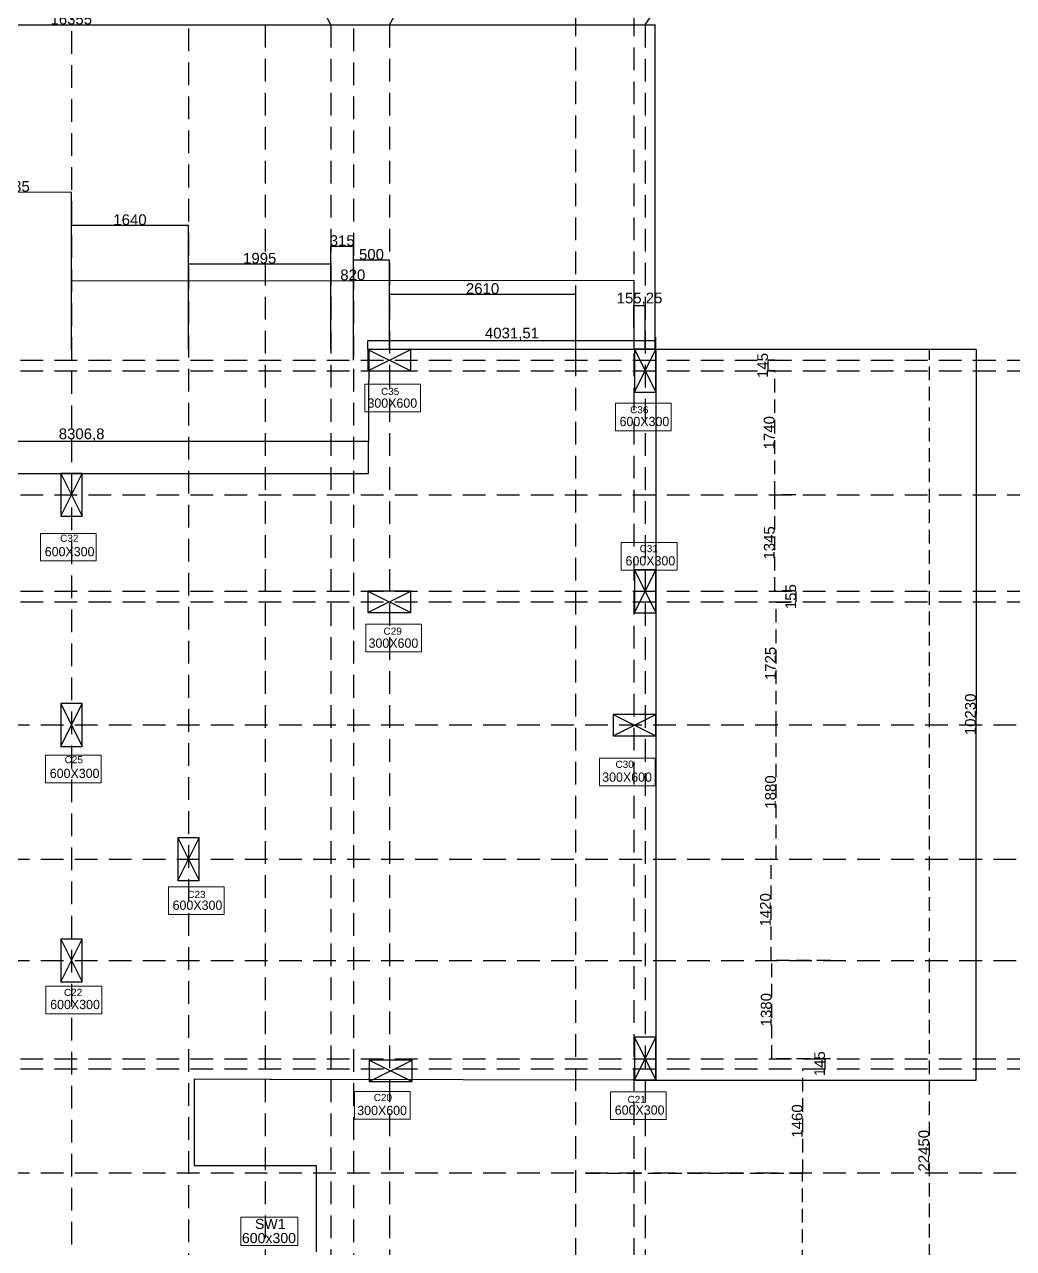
# Model space of a CAD drawing. Header units: millimetres. Extents: x -1932176 to 78768, y -1967 to 1266654.
# Drawn here: x -283225 to -269378, y 516044 to 533178 of the extents above; entities that cross this region are included whole.
import ezdxf

# ---------------------------------------------------------------- set-up
doc = ezdxf.new("R2010")
doc.units = ezdxf.units.MM
doc.linetypes.add('DASHDOTX2', pattern=[50.8, 25.4, -12.7, 0, -12.7])
doc.linetypes.add('DASHED2', pattern=[9.525, 6.35, -3.175])
for name, color, linetype, lineweight in [('CENTERLINE', 251, 'DASHDOTX2', 15), ('Layer2', 7, 'Continuous', 5), ('text', 252, 'Continuous', 5)]:
    doc.layers.add(name, color=color, linetype=linetype, lineweight=lineweight)
doc.layers.add('column', color=7, linetype='Continuous')
doc.styles.get("Standard").update_dxf_attribs({"font": 'arial.ttf'})
doc.dimstyles.new('ISO-25', dxfattribs={"dimtxt": 150, "dimasz": 2.5, "dimexe": 1.25, "dimexo": 0.625, "dimtad": 1, "dimtxsty": 'Standard', "dimcen": 2.5, "dimadec": 0, "dimazin": 0, "dimtfac": 1, "dimtmove": 0, "dimatfit": 3, "dimfxl": 1, "dimarcsym": 0})

# ---------------------------------------------------------------- blocks, each defined once
blk = doc.blocks.new('*D157')
at = {"color": 0, "lineweight": -2, "ltscale": 30, "transparency": 16777216}
for p, q in [((-284203, 528627), (-284202, 530836)), ((-284199, 530834), (-282569, 530833)), ((-282568, 528625), (-282566, 530834))]:
    blk.add_line(p, q, dxfattribs=at)
at = {"color": 0, "ltscale": 30, "transparency": 16777216}
for points in [[(-284199, 530835), (-284199, 530834), (-284202, 530834)], [(-282569, 530833), (-282569, 530833), (-282566, 530833)]]:
    blk.add_solid(points, dxfattribs=at)
at = {"layer": 'Defpoints', "color": 0, "ltscale": 30, "transparency": 16777216}
for p in [(-282566, 530833), (-284203, 528626), (-282568, 528625)]:
    blk.add_point(p, dxfattribs=at)
at = {"color": 0, "ltscale": 30, "transparency": 16777216, "insert": (-283384, 530911), "char_height": 150, "attachment_point": 5, "rotation": 359.953}
blk.add_mtext('1635', dxfattribs=at)
blk = doc.blocks.new('*D158')
at = {"color": 0, "lineweight": -2, "ltscale": 30, "transparency": 16777216}
for p, q in [((-282568, 528625), (-282568, 530368)), ((-282566, 530367), (-280931, 530367)), ((-280929, 528625), (-280929, 530368))]:
    blk.add_line(p, q, dxfattribs=at)
at = {"color": 0, "ltscale": 30, "transparency": 16777216}
for points in [[(-282566, 530367), (-282566, 530366), (-282568, 530367)], [(-280931, 530367), (-280931, 530366), (-280929, 530367)]]:
    blk.add_solid(points, dxfattribs=at)
at = {"layer": 'Defpoints', "color": 0, "ltscale": 30, "transparency": 16777216}
for p in [(-280929, 530367), (-282568, 528625), (-280929, 528625)]:
    blk.add_point(p, dxfattribs=at)
at = {"color": 0, "ltscale": 30, "transparency": 16777216, "insert": (-281748, 530444), "char_height": 150, "width": 1191.3, "attachment_point": 5}
blk.add_mtext('1640', dxfattribs=at)
blk = doc.blocks.new('*D159')
at = {"color": 0, "lineweight": -2, "ltscale": 30, "transparency": 16777216}
for p, q in [((-280929, 528628), (-280929, 529829)), ((-280926, 529828), (-278938, 529828)), ((-278935, 528707), (-278935, 529829))]:
    blk.add_line(p, q, dxfattribs=at)
at = {"color": 0, "ltscale": 30, "transparency": 16777216}
for points in [[(-280926, 529828), (-280926, 529827), (-280929, 529828)], [(-278938, 529828), (-278938, 529827), (-278935, 529828)]]:
    blk.add_solid(points, dxfattribs=at)
at = {"layer": 'Defpoints', "color": 0, "ltscale": 30, "transparency": 16777216}
for p in [(-278935, 529828), (-280929, 528628), (-278935, 528707)]:
    blk.add_point(p, dxfattribs=at)
at = {"color": 0, "ltscale": 30, "transparency": 16777216, "insert": (-279932, 529905), "char_height": 150, "attachment_point": 5}
blk.add_mtext('1995', dxfattribs=at)
blk = doc.blocks.new('*D160')
at = {"color": 0, "lineweight": -2, "ltscale": 30, "transparency": 16777216}
for p, q in [((-278935, 528628), (-278935, 530076)), ((-278933, 530075), (-278620, 530075)), ((-278618, 528480), (-278618, 530076))]:
    blk.add_line(p, q, dxfattribs=at)
at = {"color": 0, "ltscale": 30, "transparency": 16777216}
for points in [[(-278933, 530075), (-278933, 530074), (-278935, 530075)], [(-278620, 530075), (-278620, 530074), (-278618, 530075)]]:
    blk.add_solid(points, dxfattribs=at)
at = {"layer": 'Defpoints', "color": 0, "ltscale": 30, "transparency": 16777216}
for p in [(-278618, 530075), (-278935, 528628), (-278618, 528480)]:
    blk.add_point(p, dxfattribs=at)
at = {"color": 0, "ltscale": 30, "transparency": 16777216, "insert": (-278777, 530152), "char_height": 150, "attachment_point": 5}
blk.add_mtext('315', dxfattribs=at)
blk = doc.blocks.new('*D161')
at = {"color": 0, "lineweight": -2, "ltscale": 30, "transparency": 16777216}
for p, q in [((-278618, 528628), (-278618, 529883)), ((-278615, 529882), (-278119, 529882)), ((-278116, 528707), (-278116, 529883))]:
    blk.add_line(p, q, dxfattribs=at)
at = {"color": 0, "ltscale": 30, "transparency": 16777216}
for points in [[(-278615, 529882), (-278615, 529882), (-278618, 529882)], [(-278119, 529882), (-278119, 529882), (-278116, 529882)]]:
    blk.add_solid(points, dxfattribs=at)
at = {"layer": 'Defpoints', "color": 0, "ltscale": 30, "transparency": 16777216}
for p in [(-278116, 529882), (-278618, 528628), (-278116, 528707)]:
    blk.add_point(p, dxfattribs=at)
at = {"color": 0, "ltscale": 30, "transparency": 16777216, "insert": (-278367, 529959), "char_height": 150, "width": 971.73, "attachment_point": 5}
blk.add_mtext('500', dxfattribs=at)
blk = doc.blocks.new('*D162')
at = {"color": 0, "lineweight": -2, "ltscale": 30, "transparency": 16777216}
for p, q in [((-278116, 528628), (-278116, 529404)), ((-278114, 529402), (-275510, 529402)), ((-275507, 528480), (-275507, 529404))]:
    blk.add_line(p, q, dxfattribs=at)
at = {"color": 0, "ltscale": 30, "transparency": 16777216}
for points in [[(-278114, 529403), (-278114, 529402), (-278116, 529402)], [(-275510, 529403), (-275510, 529402), (-275507, 529402)]]:
    blk.add_solid(points, dxfattribs=at)
at = {"layer": 'Defpoints', "color": 0, "ltscale": 30, "transparency": 16777216}
for p in [(-275507, 529402), (-278116, 528628), (-275507, 528480)]:
    blk.add_point(p, dxfattribs=at)
at = {"color": 0, "ltscale": 30, "transparency": 16777216, "insert": (-276812, 529480), "char_height": 150, "attachment_point": 5}
blk.add_mtext('2610', dxfattribs=at)
blk = doc.blocks.new('*D163')
at = {"color": 0, "lineweight": -2, "ltscale": 30, "transparency": 16777216}
for p, q in [((-282566, 528625), (-282567, 529593)), ((-282565, 529591), (-274693, 529598)), ((-274690, 528632), (-274691, 529599))]:
    blk.add_line(p, q, dxfattribs=at)
at = {"color": 0, "ltscale": 30, "transparency": 16777216}
for points in [[(-282565, 529592), (-282565, 529591), (-282567, 529591)], [(-274693, 529598), (-274693, 529597), (-274691, 529598)]]:
    blk.add_solid(points, dxfattribs=at)
at = {"layer": 'Defpoints', "color": 0, "ltscale": 30, "transparency": 16777216}
for p in [(-274691, 529598), (-282566, 528625), (-274690, 528631)]:
    blk.add_point(p, dxfattribs=at)
at = {"color": 0, "ltscale": 30, "transparency": 16777216, "insert": (-278629, 529672), "char_height": 150, "attachment_point": 5, "rotation": 0.0469}
blk.add_mtext('820', dxfattribs=at)
blk = doc.blocks.new('*D164')
at = {"color": 0, "lineweight": -2, "ltscale": 30, "transparency": 16777216}
for p, q in [((-274690, 528632), (-274692, 529245)), ((-274689, 529244), (-274539, 529245)), ((-274535, 528632), (-274537, 529246))]:
    blk.add_line(p, q, dxfattribs=at)
at = {"color": 0, "ltscale": 30, "transparency": 16777216}
for points in [[(-274689, 529245), (-274689, 529244), (-274692, 529244)], [(-274539, 529245), (-274539, 529244), (-274537, 529245)]]:
    blk.add_solid(points, dxfattribs=at)
at = {"layer": 'Defpoints', "color": 0, "ltscale": 30, "transparency": 16777216}
for p in [(-274537, 529245), (-274690, 528631), (-274535, 528632)]:
    blk.add_point(p, dxfattribs=at)
at = {"color": 0, "ltscale": 30, "transparency": 16777216, "insert": (-274614, 529335), "char_height": 150, "attachment_point": 5, "rotation": 0.1827}
blk.add_mtext('155,25', dxfattribs=at)
blk = doc.blocks.new('*D165')
at = {"color": 0, "lineweight": -2, "ltscale": 30, "transparency": 16777216}
for p, q in [((-290748, 528632), (-290748, 533176)), ((-290745, 533174), (-274396, 533174)), ((-274393, 528632), (-274393, 533176))]:
    blk.add_line(p, q, dxfattribs=at)
at = {"color": 0, "ltscale": 30, "transparency": 16777216}
for points in [[(-290745, 533175), (-290745, 533174), (-290748, 533174)], [(-274396, 533175), (-274396, 533174), (-274393, 533174)]]:
    blk.add_solid(points, dxfattribs=at)
at = {"layer": 'Defpoints', "color": 0, "ltscale": 30, "transparency": 16777216}
for p in [(-274393, 533174), (-290748, 528631), (-274393, 528631)]:
    blk.add_point(p, dxfattribs=at)
at = {"color": 0, "ltscale": 30, "transparency": 16777216, "insert": (-282570, 533252), "char_height": 150, "attachment_point": 5}
blk.add_mtext('16355', dxfattribs=at)
blk = doc.blocks.new('*D169')
at = {"color": 0, "linetype": 'DASHED2', "lineweight": -2, "ltscale": 30, "transparency": 16777216}
for p, q in [((-275357, 517101), (-272331, 517101)), ((-272332, 513837), (-272332, 517099)), ((-275357, 513835), (-272331, 513835))]:
    blk.add_line(p, q, dxfattribs=at)
at = {"color": 0, "linetype": 'DASHED2', "ltscale": 30, "transparency": 16777216}
for points in [[(-272333, 517099), (-272332, 517099), (-272332, 517101)], [(-272333, 513837), (-272332, 513837), (-272332, 513835)]]:
    blk.add_solid(points, dxfattribs=at)
at = {"layer": 'Defpoints', "color": 0, "linetype": 'DASHED2', "ltscale": 30, "transparency": 16777216}
for p in [(-275357, 517101), (-272332, 517101), (-275357, 513835)]:
    blk.add_point(p, dxfattribs=at)
at = {"color": 0, "linetype": 'DASHED2', "ltscale": 30, "transparency": 16777216, "insert": (-272410, 515468), "char_height": 150, "attachment_point": 5, "rotation": 90}
blk.add_mtext('3270', dxfattribs=at)
blk = doc.blocks.new('*D170')
at = {"color": 0, "linetype": 'DASHED2', "lineweight": -2, "ltscale": 30, "transparency": 16777216}
for p, q in [((-272331, 518559), (-272328, 518559)), ((-272329, 517101), (-272329, 518557)), ((-272331, 517099), (-272328, 517099))]:
    blk.add_line(p, q, dxfattribs=at)
at = {"color": 0, "linetype": 'DASHED2', "ltscale": 30, "transparency": 16777216}
for points in [[(-272329, 518557), (-272328, 518557), (-272329, 518559)], [(-272329, 517101), (-272328, 517101), (-272329, 517099)]]:
    blk.add_solid(points, dxfattribs=at)
at = {"layer": 'Defpoints', "color": 0, "linetype": 'DASHED2', "ltscale": 30, "transparency": 16777216}
for p in [(-272332, 518559), (-272329, 518559), (-272332, 517099)]:
    blk.add_point(p, dxfattribs=at)
at = {"color": 0, "linetype": 'DASHED2', "ltscale": 30, "transparency": 16777216, "insert": (-272406, 517829), "char_height": 150, "attachment_point": 5, "rotation": 90}
blk.add_mtext('1460', dxfattribs=at)
blk = doc.blocks.new('*D171')
at = {"color": 0, "linetype": 'DASHED2', "lineweight": -2, "ltscale": 30, "transparency": 16777216}
for p, q in [((-272327, 518701), (-272014, 518701)), ((-272015, 518562), (-272015, 518698)), ((-272327, 518559), (-272014, 518559))]:
    blk.add_line(p, q, dxfattribs=at)
at = {"color": 0, "linetype": 'DASHED2', "ltscale": 30, "transparency": 16777216}
for points in [[(-272015, 518698), (-272014, 518698), (-272015, 518701)], [(-272015, 518562), (-272014, 518562), (-272015, 518559)]]:
    blk.add_solid(points, dxfattribs=at)
at = {"layer": 'Defpoints', "color": 0, "linetype": 'DASHED2', "ltscale": 30, "transparency": 16777216}
for p in [(-272328, 518701), (-272015, 518701), (-272328, 518559)]:
    blk.add_point(p, dxfattribs=at)
at = {"color": 0, "linetype": 'DASHED2', "ltscale": 30, "transparency": 16777216, "insert": (-272092, 518630), "char_height": 150, "attachment_point": 5, "rotation": 90}
blk.add_mtext('145', dxfattribs=at)
blk = doc.blocks.new('*D172')
at = {"color": 0, "linetype": 'DASHED2', "lineweight": -2, "ltscale": 30, "transparency": 16777216}
for p, q in [((-271939, 520075), (-272764, 520075)), ((-272763, 518701), (-272763, 520072)), ((-271939, 518698), (-272764, 518698))]:
    blk.add_line(p, q, dxfattribs=at)
at = {"color": 0, "linetype": 'DASHED2', "ltscale": 30, "transparency": 16777216}
for points in [[(-272763, 520072), (-272762, 520072), (-272763, 520075)], [(-272763, 518701), (-272762, 518701), (-272763, 518698)]]:
    blk.add_solid(points, dxfattribs=at)
at = {"layer": 'Defpoints', "color": 0, "linetype": 'DASHED2', "ltscale": 30, "transparency": 16777216}
for p in [(-272763, 520075), (-271938, 520075), (-271938, 518698)]:
    blk.add_point(p, dxfattribs=at)
at = {"color": 0, "linetype": 'DASHED2', "ltscale": 30, "transparency": 16777216, "insert": (-272840, 519387), "char_height": 150, "attachment_point": 5, "rotation": 90}
blk.add_mtext('1380', dxfattribs=at)
blk = doc.blocks.new('*D173')
at = {"color": 0, "linetype": 'DASHED2', "lineweight": -2, "ltscale": 30, "transparency": 16777216}
for p, q in [((-272763, 521495), (-272775, 521495)), ((-272773, 520077), (-272773, 521492)), ((-272763, 520075), (-272775, 520075))]:
    blk.add_line(p, q, dxfattribs=at)
at = {"color": 0, "linetype": 'DASHED2', "ltscale": 30, "transparency": 16777216}
for points in [[(-272774, 521492), (-272773, 521492), (-272773, 521495)], [(-272774, 520077), (-272773, 520077), (-272773, 520075)]]:
    blk.add_solid(points, dxfattribs=at)
at = {"layer": 'Defpoints', "color": 0, "linetype": 'DASHED2', "ltscale": 30, "transparency": 16777216}
for p in [(-272773, 521495), (-272763, 521495), (-272763, 520075)]:
    blk.add_point(p, dxfattribs=at)
at = {"color": 0, "linetype": 'DASHED2', "ltscale": 30, "transparency": 16777216, "insert": (-272851, 520785), "char_height": 150, "attachment_point": 5, "rotation": 90}
blk.add_mtext('1420', dxfattribs=at)
blk = doc.blocks.new('*D174')
at = {"color": 0, "linetype": 'DASHED2', "lineweight": -2, "ltscale": 30, "transparency": 16777216}
for p, q in [((-272773, 523373), (-272702, 523373)), ((-272703, 521497), (-272703, 523371)), ((-272773, 521495), (-272702, 521495))]:
    blk.add_line(p, q, dxfattribs=at)
at = {"color": 0, "linetype": 'DASHED2', "ltscale": 30, "transparency": 16777216}
for points in [[(-272704, 523371), (-272703, 523371), (-272703, 523373)], [(-272704, 521497), (-272703, 521497), (-272703, 521495)]]:
    blk.add_solid(points, dxfattribs=at)
at = {"layer": 'Defpoints', "color": 0, "linetype": 'DASHED2', "ltscale": 30, "transparency": 16777216}
for p in [(-272773, 523373), (-272703, 523373), (-272773, 521495)]:
    blk.add_point(p, dxfattribs=at)
at = {"color": 0, "linetype": 'DASHED2', "ltscale": 30, "transparency": 16777216, "insert": (-272780, 522434), "char_height": 150, "attachment_point": 5, "rotation": 90}
blk.add_mtext('1880', dxfattribs=at)
blk = doc.blocks.new('*D175')
at = {"color": 0, "linetype": 'DASHED2', "lineweight": -2, "ltscale": 30, "transparency": 16777216}
for p, q in [((-272704, 525095), (-272705, 525095)), ((-272703, 523376), (-272703, 525092)), ((-272704, 523373), (-272705, 523373))]:
    blk.add_line(p, q, dxfattribs=at)
at = {"color": 0, "linetype": 'DASHED2', "ltscale": 30, "transparency": 16777216}
for points in [[(-272704, 525092), (-272703, 525092), (-272703, 525095)], [(-272704, 523376), (-272703, 523376), (-272703, 523373)]]:
    blk.add_solid(points, dxfattribs=at)
at = {"layer": 'Defpoints', "color": 0, "linetype": 'DASHED2', "ltscale": 30, "transparency": 16777216}
for p in [(-272703, 525095), (-272703, 525095), (-272703, 523373)]:
    blk.add_point(p, dxfattribs=at)
at = {"color": 0, "linetype": 'DASHED2', "ltscale": 30, "transparency": 16777216, "insert": (-272780, 524234), "char_height": 150, "attachment_point": 5, "rotation": 90}
blk.add_mtext('1725', dxfattribs=at)
blk = doc.blocks.new('*D176')
at = {"color": 0, "linetype": 'DASHED2', "lineweight": -2, "ltscale": 30, "transparency": 16777216}
for p, q in [((-272702, 525245), (-272418, 525245)), ((-272419, 525095), (-272419, 525242)), ((-272702, 525092), (-272418, 525092))]:
    blk.add_line(p, q, dxfattribs=at)
at = {"color": 0, "linetype": 'DASHED2', "ltscale": 30, "transparency": 16777216}
for points in [[(-272419, 525242), (-272419, 525242), (-272419, 525245)], [(-272419, 525095), (-272419, 525095), (-272419, 525092)]]:
    blk.add_solid(points, dxfattribs=at)
at = {"layer": 'Defpoints', "color": 0, "linetype": 'DASHED2', "ltscale": 30, "transparency": 16777216}
for p in [(-272703, 525245), (-272419, 525245), (-272703, 525092)]:
    blk.add_point(p, dxfattribs=at)
at = {"color": 0, "linetype": 'DASHED2', "ltscale": 30, "transparency": 16777216, "insert": (-272496, 525169), "char_height": 150, "width": 842.8, "attachment_point": 5, "rotation": 90}
blk.add_mtext('155', dxfattribs=at)
blk = doc.blocks.new('*D177')
at = {"color": 0, "linetype": 'DASHED2', "lineweight": -2, "ltscale": 30, "transparency": 16777216}
for p, q in [((-272424, 526595), (-272721, 526595)), ((-272719, 525250), (-272719, 526592)), ((-272424, 525248), (-272721, 525248))]:
    blk.add_line(p, q, dxfattribs=at)
at = {"color": 0, "linetype": 'DASHED2', "ltscale": 30, "transparency": 16777216}
for points in [[(-272720, 526592), (-272719, 526592), (-272719, 526595)], [(-272720, 525250), (-272719, 525250), (-272719, 525248)]]:
    blk.add_solid(points, dxfattribs=at)
at = {"layer": 'Defpoints', "color": 0, "linetype": 'DASHED2', "ltscale": 30, "transparency": 16777216}
for p in [(-272719, 526595), (-272423, 526595), (-272423, 525248)]:
    blk.add_point(p, dxfattribs=at)
at = {"color": 0, "linetype": 'DASHED2', "ltscale": 30, "transparency": 16777216, "insert": (-272797, 525921), "char_height": 150, "attachment_point": 5, "rotation": 90}
blk.add_mtext('1345', dxfattribs=at)
blk = doc.blocks.new('*D178')
at = {"color": 0, "linetype": 'DASHED2', "lineweight": -2, "ltscale": 30, "transparency": 16777216}
for p, q in [((-272721, 528331), (-272722, 528331)), ((-272721, 526597), (-272721, 528329)), ((-272721, 526595), (-272722, 526595))]:
    blk.add_line(p, q, dxfattribs=at)
at = {"color": 0, "linetype": 'DASHED2', "ltscale": 30, "transparency": 16777216}
for points in [[(-272721, 528329), (-272720, 528329), (-272721, 528331)], [(-272721, 526597), (-272720, 526597), (-272721, 526595)]]:
    blk.add_solid(points, dxfattribs=at)
at = {"layer": 'Defpoints', "color": 0, "linetype": 'DASHED2', "ltscale": 30, "transparency": 16777216}
for p in [(-272721, 528331), (-272721, 528331), (-272721, 526595)]:
    blk.add_point(p, dxfattribs=at)
at = {"color": 0, "linetype": 'DASHED2', "ltscale": 30, "transparency": 16777216, "insert": (-272798, 527463), "char_height": 150, "width": 1196.41, "attachment_point": 5, "rotation": 90}
blk.add_mtext('1740', dxfattribs=at)
blk = doc.blocks.new('*D179')
at = {"color": 0, "linetype": 'DASHED2', "lineweight": -2, "ltscale": 30, "transparency": 16777216}
for p, q in [((-272723, 528478), (-272814, 528478)), ((-272813, 528334), (-272813, 528476)), ((-272723, 528331), (-272814, 528331))]:
    blk.add_line(p, q, dxfattribs=at)
at = {"color": 0, "linetype": 'DASHED2', "ltscale": 30, "transparency": 16777216}
for points in [[(-272813, 528476), (-272812, 528476), (-272813, 528478)], [(-272813, 528334), (-272812, 528334), (-272813, 528331)]]:
    blk.add_solid(points, dxfattribs=at)
at = {"layer": 'Defpoints', "color": 0, "linetype": 'DASHED2', "ltscale": 30, "transparency": 16777216}
for p in [(-272813, 528478), (-272722, 528478), (-272722, 528331)]:
    blk.add_point(p, dxfattribs=at)
at = {"color": 0, "linetype": 'DASHED2', "ltscale": 30, "transparency": 16777216, "insert": (-272890, 528405), "char_height": 150, "attachment_point": 5, "rotation": 90}
blk.add_mtext('145', dxfattribs=at)
blk = doc.blocks.new('*D135')
at = {"color": 0, "linetype": 'DASHED2', "lineweight": -2, "ltscale": 30, "transparency": 16777216}
for p, q in [((-274384, 528632), (-270555, 528632)), ((-270556, 506197), (-270556, 528629)), ((-273867, 506195), (-270555, 506195))]:
    blk.add_line(p, q, dxfattribs=at)
at = {"color": 0, "linetype": 'DASHED2', "ltscale": 30, "transparency": 16777216}
for points in [[(-270557, 528629), (-270556, 528629), (-270556, 528632)], [(-270557, 506197), (-270556, 506197), (-270556, 506195)]]:
    blk.add_solid(points, dxfattribs=at)
at = {"layer": 'Defpoints', "color": 0, "linetype": 'DASHED2', "ltscale": 30, "transparency": 16777216}
for p in [(-274385, 528632), (-270556, 528632), (-273867, 506195)]:
    blk.add_point(p, dxfattribs=at)
at = {"color": 0, "linetype": 'DASHED2', "ltscale": 30, "transparency": 16777216, "insert": (-270634, 517413), "char_height": 150, "attachment_point": 5, "rotation": 90}
blk.add_mtext('22450', dxfattribs=at)
blk = doc.blocks.new('*D142')
at = {"color": 0, "lineweight": -2, "ltscale": 30, "transparency": 16777216}
for p, q in [((-278416, 528629), (-278416, 528756)), ((-278414, 528755), (-274387, 528755)), ((-274385, 528635), (-274385, 528756))]:
    blk.add_line(p, q, dxfattribs=at)
at = {"color": 0, "ltscale": 30, "transparency": 16777216}
for points in [[(-278414, 528755), (-278414, 528754), (-278416, 528755)], [(-274387, 528755), (-274387, 528754), (-274385, 528755)]]:
    blk.add_solid(points, dxfattribs=at)
at = {"layer": 'Defpoints', "color": 0, "ltscale": 30, "transparency": 16777216}
for p in [(-278416, 528628), (-274385, 528755), (-274385, 528634)]:
    blk.add_point(p, dxfattribs=at)
at = {"color": 0, "ltscale": 30, "transparency": 16777216, "insert": (-276400, 528845), "char_height": 150, "attachment_point": 5}
blk.add_mtext('4031,51', dxfattribs=at)
blk = doc.blocks.new('*D143')
at = {"color": 0, "lineweight": -2, "ltscale": 30, "transparency": 16777216}
for p, q in [((-286715, 526894), (-286715, 527344)), ((-286713, 527343), (-278411, 527343)), ((-278409, 526894), (-278409, 527344))]:
    blk.add_line(p, q, dxfattribs=at)
at = {"color": 0, "ltscale": 30, "transparency": 16777216}
for points in [[(-286713, 527343), (-286713, 527342), (-286715, 527343)], [(-278411, 527343), (-278411, 527342), (-278409, 527343)]]:
    blk.add_solid(points, dxfattribs=at)
at = {"layer": 'Defpoints', "color": 0, "ltscale": 30, "transparency": 16777216}
for p in [(-278409, 527343), (-286715, 526894), (-278409, 526894)]:
    blk.add_point(p, dxfattribs=at)
at = {"color": 0, "ltscale": 30, "transparency": 16777216, "insert": (-282425, 527434), "char_height": 150, "attachment_point": 5}
blk.add_mtext('8306,8', dxfattribs=at)
blk = doc.blocks.new('*D144')
at = {"color": 0, "lineweight": -2, "ltscale": 30, "transparency": 16777216}
for p, q in [((-274384, 528632), (-269902, 528631)), ((-269903, 528629), (-269904, 518402)), ((-274385, 518400), (-269903, 518400))]:
    blk.add_line(p, q, dxfattribs=at)
at = {"color": 0, "ltscale": 30, "transparency": 16777216}
for points in [[(-269903, 528629), (-269902, 528629), (-269903, 528631)], [(-269904, 518402), (-269904, 518402), (-269904, 518400)]]:
    blk.add_solid(points, dxfattribs=at)
at = {"layer": 'Defpoints', "color": 0, "ltscale": 30, "transparency": 16777216}
for p in [(-274385, 528632), (-274386, 518400), (-269904, 518400)]:
    blk.add_point(p, dxfattribs=at)
at = {"color": 0, "ltscale": 30, "transparency": 16777216, "insert": (-269981, 523521), "char_height": 150, "attachment_point": 5, "rotation": 89.9933}
blk.add_mtext('10230', dxfattribs=at)

msp = doc.modelspace()

# ---------------------------------------------------------------- linework, layer by layer
at = {"color": 252, "linetype": 'DASHED2', "ltscale": 50}
for p, q in [((-282568.07849, 534514.35793), (-282568.07849, 501582.92099)), ((-280928.90587, 534549.69453), (-280928.90587, 501582.92099)), ((-278617.62474, 534549.69453), (-278617.62474, 501582.92099)), ((-275507.14876, 501582.92099), (-275507.14876, 534549.69453)), ((-279854.69724, 533174.41948), (-279854.69724, 502410.77848)), ((-278935.40483, 533174.41948), (-278935.40483, 502923.30532)), ((-278116.18378, 533174.41948), (-278116.18378, 502923.30532)), ((-274689.80403, 501582.92099), (-274689.80403, 533174.41948)), ((-274534.5514, 533174.41948), (-274534.5514, 502923.30532)), ((-295662.90134, 528478.03128), (-268873.86191, 528478.03128)), ((-295662.90134, 528331.33008), (-268873.86191, 528331.33008)), ((-295662.90134, 526594.79991), (-266569.77038, 526594.79991)), ((-295662.90134, 525244.79991), (-268873.86191, 525244.79991)), ((-295662.90134, 525094.79991), (-268873.86191, 525094.79991)), ((-296806.73767, 523373.39302), (-266569.77038, 523373.39302)), ((-296806.73767, 521494.79991), (-266569.77038, 521494.79991)), ((-296806.73767, 520074.79991), (-268873.86191, 520074.79991)), ((-295662.90134, 518700.98643), (-268873.86191, 518700.98643)), ((-295662.90134, 518559.33945), (-268873.86191, 518559.33945)), ((-296806.73767, 517101.38745), (-266569.77038, 517101.38745))]:
    msp.add_line(p, q, dxfattribs=at)
at = {"color": 252, "linetype": 'DASHED2', "ltscale": 30}
for p, q in [((-278935.40483, 533174.41948), (-279647.36308, 534549.69453)), ((-278116.18378, 533174.41948), (-277313.42881, 534549.69453)), ((-274689.80403, 533174.41948), (-274689.80403, 534549.69453)), ((-274534.5514, 533174.41948), (-273586.17584, 534549.69453))]:
    msp.add_line(p, q, dxfattribs=at)
at = {"color": 252, "ltscale": 30}
msp.add_line((-274384.67409, 528619.16783), (-274384.67409, 528800.85023), dxfattribs=at)
for p, q in [((-278416.18378, 528328.03128), (-277816.18378, 528628.03128)), ((-278416.18378, 528628.03128), (-277816.18378, 528328.03128)), ((-274684.67409, 528631.57546), (-274384.67409, 528031.57546)), ((-274684.67409, 528031.57546), (-274384.67409, 528631.57546)), ((-282718.07849, 526894.79991), (-282418.07849, 526294.79991)), ((-282718.07849, 526294.79991), (-282418.07849, 526894.79991)), ((-278416.18378, 524944.79991), (-277816.18378, 525244.79991)), ((-278416.18378, 525244.79991), (-277816.18378, 524944.79991)), ((-282718.07476, 523672.32484), (-282418.07476, 523072.32484)), ((-282718.07476, 523072.32484), (-282418.07476, 523672.32484)), ((-274985.53026, 523221.25614), (-274385.53026, 523521.25614)), ((-274985.53026, 523521.25614), (-274385.53026, 523221.25614)), ((-281078.90587, 521794.79991), (-280778.90587, 521194.79991)), ((-281078.90587, 521194.79991), (-280778.90587, 521794.79991)), ((-282718.07849, 520374.79991), (-282418.07849, 519774.79991)), ((-282718.07849, 519774.79991), (-282418.07849, 520374.79991)), ((-274685.87451, 519000.36788), (-274385.87451, 518400.36788)), ((-274685.87451, 518400.36788), (-274385.87451, 519000.36788)), ((-278398.73623, 518381.67105), (-277798.73623, 518681.67105)), ((-278398.73623, 518681.67105), (-277798.73623, 518381.67105))]:
    msp.add_line(p, q)
at = {"ltscale": 30}
for p, q in [((-278408.54791, 526893.79513), (-278398.36958, 528634.09265)), ((-278398.36958, 528634.09265), (-274384.79812, 528633.5485)), ((-277816.18378, 528647.43484), (-277816.18378, 528647.8411)), ((-286715.34762, 526893.79513), (-278408.54791, 526893.79513)), ((-280849.64044, 517208.17936), (-279139.64044, 517208.17936)), ((-279139.64044, 517208.17936), (-279139.6436, 515998.17489))]:
    msp.add_line(p, q, dxfattribs=at)
at = {"transparency": 16777216}
for points in [[(-282568.07849, 528624.63698), (-282566.18378, 528624.63543)], [(-279770.35114, 518412.14039), (-280849.0876, 518414.33179), (-280849.36358, 517208.17936)]]:
    msp.add_lwpolyline(points, dxfattribs=at)
at = {"linetype": 'ByBlock', "transparency": 33554687}
for points in [[(-282568.07849, 528624.63388), (-282566.18378, 528624.63543)], [(-278416.18378, 528628.03128), (-274384.79678, 528631.33008), (-274386.18378, 518400.98643), (-279790.35114, 518412.14039)]]:
    msp.add_lwpolyline(points, dxfattribs=at)
for points in [[(-278416.18378, 528328.03128), (-277816.18378, 528328.03128), (-277816.18378, 528628.03128), (-278416.18378, 528628.03128)], [(-274684.67409, 528031.57546), (-274384.67409, 528031.57546), (-274384.67409, 528631.57546), (-274684.67409, 528631.57546)], [(-282718.07849, 526294.79991), (-282418.07849, 526294.79991), (-282418.07849, 526894.79991), (-282718.07849, 526894.79991)], [(-278416.18378, 524944.79991), (-277816.18378, 524944.79991), (-277816.18378, 525244.79991), (-278416.18378, 525244.79991)], [(-282718.07476, 523072.32484), (-282418.07476, 523072.32484), (-282418.07476, 523672.32484), (-282718.07476, 523672.32484)], [(-274985.53026, 523221.25614), (-274385.53026, 523221.25614), (-274385.53026, 523521.25614), (-274985.53026, 523521.25614)], [(-281078.90587, 521194.79991), (-280778.90587, 521194.79991), (-280778.90587, 521794.79991), (-281078.90587, 521794.79991)], [(-282718.07849, 519774.79991), (-282418.07849, 519774.79991), (-282418.07849, 520374.79991), (-282718.07849, 520374.79991)], [(-274685.87451, 518400.36788), (-274385.87451, 518400.36788), (-274385.87451, 519000.36788), (-274685.87451, 519000.36788)], [(-278398.73623, 518381.67105), (-277798.73623, 518381.67105), (-277798.73623, 518681.67105), (-278398.73623, 518681.67105)]]:
    msp.add_lwpolyline(points, close=True)
at = {"layer": 'CENTERLINE', "linetype": 'ByBlock'}
msp.add_lwpolyline([(-280195.58093, 516480.93547), (-279399.4317, 516480.93547), (-279399.4317, 516088.36064), (-280195.58093, 516088.36064)], close=True, dxfattribs=at)
at = {"layer": 'column'}
for p, q in [((-274685.29689, 525542.62229), (-274385.29689, 524942.62229)), ((-274685.29689, 524942.62229), (-274385.29689, 525542.62229))]:
    msp.add_line(p, q, dxfattribs=at)
msp.add_lwpolyline([(-274685.29689, 524942.62229), (-274385.29689, 524942.62229), (-274385.29689, 525542.62229), (-274685.29689, 525542.62229)], close=True, dxfattribs=at)
at = {"layer": 'Layer2', "color": 252, "true_color": 0x939598, "transparency": 16777216}
for points in [[(-278461.21742, 528143.1345), (-277681.473, 528143.1345), (-277681.473, 527755.95393), (-278461.21742, 527755.95393)], [(-274952.69466, 527876.52783), (-274172.95025, 527876.52783), (-274172.95025, 527489.34725), (-274952.69466, 527489.34725)], [(-283000.23448, 526055.08519), (-282220.49007, 526055.08519), (-282220.49007, 525667.90461), (-283000.23448, 525667.90461)], [(-278445.67069, 524783.03876), (-277665.92627, 524783.03876), (-277665.92627, 524395.85818), (-278445.67069, 524395.85818)]]:
    msp.add_lwpolyline(points, close=True, dxfattribs=at)
at = {"layer": 'Layer2', "color": 252, "true_color": 0x939598, "transparency": 33554687}
for points in [[(-274869.06505, 525926.24848), (-274089.32064, 525926.24848), (-274089.32064, 525539.0679), (-274869.06505, 525539.0679)], [(-282929.74619, 522951.06221), (-282150.00178, 522951.06221), (-282150.00178, 522563.88163), (-282929.74619, 522563.88163)], [(-275174.10217, 522907.74393), (-274394.35776, 522907.74393), (-274394.35776, 522520.56336), (-275174.10217, 522520.56336)], [(-281210.07738, 521105.66568), (-280430.33297, 521105.66568), (-280430.33297, 520718.4851), (-281210.07738, 520718.4851)], [(-282924.18245, 519715.7332), (-282144.43804, 519715.7332), (-282144.43804, 519328.55263), (-282924.18245, 519328.55263)], [(-278603.75007, 518241.55106), (-277824.00565, 518241.55106), (-277824.00565, 517854.37049), (-278603.75007, 517854.37049)], [(-275019.49909, 518238.16327), (-274239.75467, 518238.16327), (-274239.75467, 517850.9827), (-275019.49909, 517850.9827)]]:
    msp.add_lwpolyline(points, close=True, dxfattribs=at)

# ---------------------------------------------------------------- texts
at = {"layer": 'CENTERLINE', "linetype": 'ByBlock'}
for s, p in [('SW1', (-279997.67405, 516317.93502)), ('600x300', (-280181.31718, 516119.87316))]:
    msp.add_text(s, height=141.395203, dxfattribs=at).set_placement(p)
at = {"layer": 'Layer2', "color": 252, "linetype": 'ByBlock', "lineweight": 9, "true_color": 0x939598, "transparency": 16777216, "char_height": 130, "attachment_point": 1}
for s, insert in [('{\\fCentury Gothic|b0|i0|c0|p34;300X600}', (-278423.44487, 527943.19792)), ('{\\fCentury Gothic|b0|i0|c0|p34;600X300}', (-274893.72061, 527685.57497)), ('{\\fCentury Gothic|b0|i0|c0|p34;600X300}', (-282941.26043, 525864.13233)), ('{\\fCentury Gothic|b0|i0|c0|p34;600X300}', (-274810.091, 525735.29561)), ('{\\fCentury Gothic|b0|i0|c0|p34;300X600}', (-278407.89814, 524583.10217)), ('{\\fCentury Gothic|b0|i0|c0|p34;600X300}', (-282870.77214, 522760.10934)), ('{\\fCentury Gothic|b0|i0|c0|p34;300X600}', (-275136.32963, 522707.80735)), ('{\\fCentury Gothic|b0|i0|c0|p34;600X300}', (-281151.10333, 520914.71281)), ('{\\fCentury Gothic|b0|i0|c0|p34;600X300}', (-282865.2084, 519524.78034)), ('{\\fCentury Gothic|b0|i0|c0|p34;300X600}', (-278565.97752, 518041.61448)), ('{\\fCentury Gothic|b0|i0|c0|p34;600X300}', (-274960.52504, 518047.21041))]:
    msp.add_mtext_dynamic_manual_height_columns(s, width=741.9718666, gutter_width=57.3737, heights=[0], dxfattribs=dict(at, insert=insert))
at = {"layer": 'text', "color": 252, "true_color": 0x939598, "transparency": 16777216, "char_height": 99.743185, "attachment_point": 1}
for s, insert in [('C35', (-278233.62982, 528091.8109)), ('C36', (-274745.38384, 527835.11912)), ('C32', (-282725.60947, 526036.36386)), ('C31', (-274612.61007, 525891.16345)), ('C29', (-278198.17687, 524735.34354)), ('C25', (-282662.33232, 522936.86301)), ('C30', (-274950.66484, 522871.76124)), ('C23', (-280945.46293, 521050.02098)), ('C22', (-282672.6437, 519679.00192)), ('C20', (-278335.45596, 518208.09056)), ('C21', (-274781.22342, 518181.13531))]:
    msp.add_mtext_dynamic_manual_height_columns(s, width=1.2192188, gutter_width=1, heights=[0], dxfattribs=dict(at, insert=insert))

# ---------------------------------------------------------------- dimensions: what is measured, and where the dimension line sits
at = {"color": 252, "ltscale": 30}
for base, p1, p2, text, picture, middle in [((-274393.12423, 533174.41948), (-290747.57079, 528631.33008), (-274393.12423, 528631.33008), '16355', '*D165', (-282570.34751, 533251.68158)), ((-280928.90587, 530366.8917), (-282568.07849, 528624.63388), (-280928.90587, 528624.63543), '1640', '*D158', (-281748.49218, 530444.10265)), ((-278935.40483, 529827.66137), (-280928.90587, 528627.60642), (-278935.40483, 528706.78685), '1995', '*D159', (-279932.15535, 529904.87231)), ((-275507.14876, 529402.38104), (-278116.18378, 528627.60642), (-275507.14876, 528479.5217), '2610', '*D162', (-276811.66627, 529479.59199))]:
    dim = msp.add_linear_dim(base=base, p1=p1, p2=p2, text=text, dimstyle='ISO-25', dxfattribs=at)
    dim.commit()
    dim.dimension.update_dxf_attribs({"geometry": picture, "text_midpoint": middle})
for p1, p2, distance, text, picture, middle in [((-284203.4617, 528625.97518), (-282568.07849, 528624.63388), 2208.43015, '1635', '*D157', (-283383.89543, 530910.99602)), ((-282566.44135, 528624.63522), (-274689.80403, 528631.0805), 966.64944, '820', '*D163', (-278628.97685, 529671.7179))]:
    dim = msp.add_aligned_dim(p1=p1, p2=p2, distance=distance, text=text, dimstyle='ISO-25', dxfattribs=at)
    dim.commit()
    dim.dimension.update_dxf_attribs({"geometry": picture, "text_midpoint": middle})
for base, p1, p2, text, picture, middle in [((-278617.62474, 530074.69785), (-278935.40483, 528627.60642), (-278617.62474, 528479.5217), '315', '*D160', (-278776.51478, 530074.69785)), ((-278116.18378, 529882.03046), (-278617.62474, 528627.60642), (-278116.18378, 528706.78685), '500', '*D161', (-278366.90426, 529882.03046))]:
    dim = msp.add_linear_dim(base=base, p1=p1, p2=p2, text=text, dimstyle='ISO-25', dxfattribs=at)
    dim.commit()
    dim.dimension.update_dxf_attribs({"geometry": picture, "text_midpoint": middle, "dimtype": 160})
dim = msp.add_linear_dim(base=(-274536.5061, 529244.69779), p1=(-274689.80403, 528631.0805), p2=(-274534.5514, 528631.57546), angle=0.182664984, dimstyle='ISO-25', dxfattribs=at)
dim.commit()
dim.dimension.update_dxf_attribs({"geometry": '*D164', "text_midpoint": (-274614.13242, 529244.45031), "dimtype": 161})
dim = msp.add_linear_dim(base=(-274384.67409, 528754.59503), p1=(-278416.18378, 528628.03128), p2=(-274384.67409, 528634.09265), dimstyle='ISO-25', dxfattribs=at)
dim.commit()
dim.dimension.update_dxf_attribs({"geometry": '*D142', "text_midpoint": (-276400.42894, 528845.36328)})
dim = msp.add_linear_dim(base=(-269903.96283, 518399.84202), p1=(-274384.67409, 528631.57546), p2=(-274385.87451, 518400.36788), angle=269.993277513, text='10230', dimstyle='ISO-25', dxfattribs=at)
dim.commit()
dim.dimension.update_dxf_attribs({"geometry": '*D144', "text_midpoint": (-269903.36198, 523520.92814), "dimtype": 161})
at = {"color": 252, "linetype": 'DASHED2', "ltscale": 30}
for base, p1, p2, text, picture, middle in [((-270556.34084, 528631.57546), (-273867.31472, 506194.98117), (-274384.67409, 528631.57546), '22450', '*D135', (-270633.55179, 517413.27832)), ((-272720.65214, 528331.33008), (-272720.65214, 526594.79991), (-272720.65214, 528331.33008), '1740', '*D178', (-272797.86309, 527463.06499)), ((-272719.40214, 526594.79991), (-272423.40328, 525247.92491), (-272423.40328, 526594.79991), '1345', '*D177', (-272796.66425, 525921.36241)), ((-272703.2636, 525094.79991), (-272703.2636, 523373.39302), (-272703.2636, 525094.79991), '1725', '*D175', (-272780.47455, 524234.09646)), ((-272703.2636, 523373.39302), (-272773.37242, 521494.79991), (-272773.37242, 523373.39302), '1880', '*D174', (-272780.47455, 522434.09646)), ((-272762.7385, 520074.79991), (-271938.06293, 518698.48643), (-271938.06293, 520074.79991), '1380', '*D172', (-272840.00061, 519386.64317)), ((-272328.79943, 518559.33945), (-272331.8857, 517098.88745), (-272331.8857, 518559.33945), '1460', '*D170', (-272406.01038, 517829.11345))]:
    dim = msp.add_linear_dim(base=base, p1=p1, p2=p2, angle=90, text=text, dimstyle='ISO-25', dxfattribs=at)
    dim.commit()
    dim.dimension.update_dxf_attribs({"geometry": picture, "text_midpoint": middle})
for base, p1, p2, text, picture, middle in [((-272812.67039, 528478.03128), (-272721.90214, 528331.33008), (-272721.90214, 528478.03128), '145', '*D179', (-272812.67039, 528404.68068)), ((-272418.96279, 525244.79991), (-272702.84693, 525092.29991), (-272702.84693, 525244.79991), '155', '*D176', (-272418.96279, 525168.54991)), ((-272014.85721, 518700.98643), (-272327.54943, 518559.33945), (-272327.54943, 518700.98643), '145', '*D171', (-272014.85721, 518630.16294)), ((-272332.30237, 517101.38745), (-275357.14876, 513834.99014), (-275357.14876, 517101.38745), '3270', '*D169', (-272332.30237, 515468.1888))]:
    dim = msp.add_linear_dim(base=base, p1=p1, p2=p2, angle=90, text=text, dimstyle='ISO-25', dxfattribs=at)
    dim.commit()
    dim.dimension.update_dxf_attribs({"geometry": picture, "text_midpoint": middle, "dimtype": 160})
at = {"color": 252, "ltscale": 30}
dim = msp.add_linear_dim(base=(-278408.54791, 527342.82361), p1=(-286715.34762, 526893.79513), p2=(-278408.54791, 526893.79513), dimstyle='ISO-25', dxfattribs=at)
dim.commit()
dim.dimension.update_dxf_attribs({"geometry": '*D143', "text_midpoint": (-282424.66491, 527342.82361), "dimtype": 160})
at = {"color": 252, "linetype": 'DASHED2', "ltscale": 30}
dim = msp.add_linear_dim(base=(-272773.37242, 521494.79991), p1=(-272762.7385, 520074.79991), p2=(-272762.7385, 521494.79991), angle=90, dimstyle='ISO-25', dxfattribs=at)
dim.commit()
dim.dimension.update_dxf_attribs({"geometry": '*D173', "text_midpoint": (-272850.58337, 520784.79991)})

doc.saveas('drawing.dxf')
